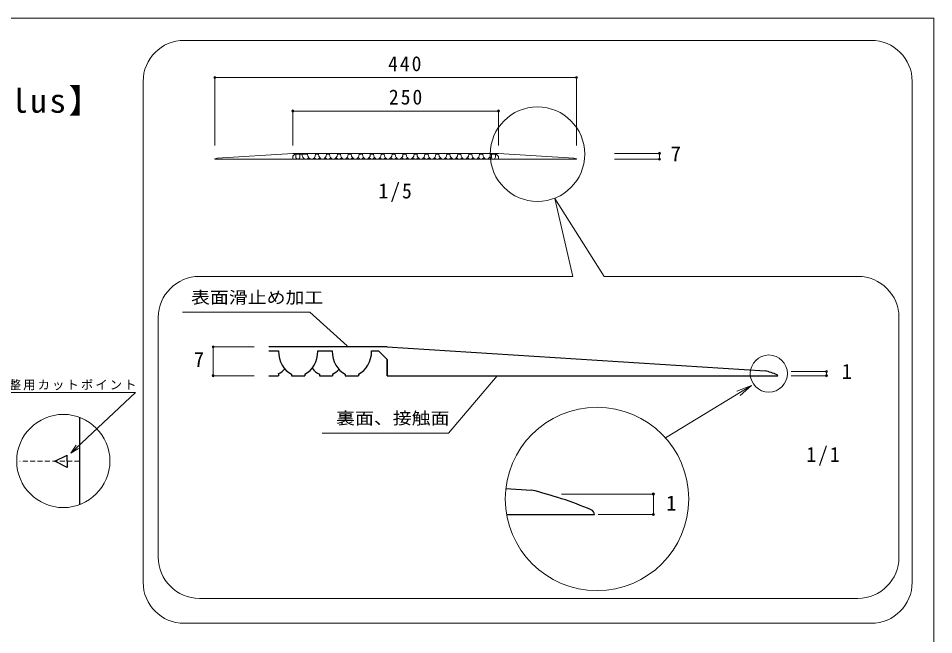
# Model space of a CAD drawing. Units: millimetres, scale not verified. Extents: x -959 to 1041, y -866 to 689.
# Drawn here: x -73 to 1041, y -61 to 689 of the extents above; entities that cross this region are included whole.
import ezdxf
from ezdxf.enums import TextEntityAlignment as Align

# ---------------------------------------------------------------- set-up
doc = ezdxf.new("R2010")
doc.units = ezdxf.units.MM
doc.header["$LTSCALE"] = 5
doc.header["$PDMODE"] = 32
doc.header["$PDSIZE"] = 2.5
doc.linetypes.add('DASHED1', pattern=[1.8, 1.2, -0.6])
for name, color, linetype, lineweight in [('0-0', 2, 'Continuous', 18), ('0-1', 4, 'Continuous', 9), ('0-2', 3, 'Continuous', 18)]:
    doc.layers.add(name, color=color, linetype=linetype, lineweight=lineweight)
doc.styles.add('ＭＳ ゴシック', font='')
doc.styles.get('ＭＳ ゴシック').set_extended_font_data('MS Gothic')

msp = doc.modelspace()

# ---------------------------------------------------------------- linework, layer by layer
at = {"layer": '0-0'}
for p, q in [((-959.431, 689.299), (1040.568, 689.299)), ((1040.568, 689.299), (1040.568, -697.593))]:
    msp.add_line(p, q, dxfattribs=at)
at = {"layer": '0-1', "color": 5, "lineweight": 25}
for p, q in [((1.481, 203.572), (1.481, 97.226)), ((-28.519, 150.02), (-13.519, 157.52)), ((-13.519, 150.02), (-13.519, 157.52)), ((-13.519, 142.52), (-28.519, 150.02)), ((-13.519, 150.02), (-13.519, 142.52))]:
    msp.add_line(p, q, dxfattribs=at)
at = {"layer": '0-1'}
for p, q in [((-13.519, 157.597), (-13.519, 157.52)), ((-9.013, 159.935), (0.268, 165.504))]:
    msp.add_line(p, q, dxfattribs=at)
at = {"layer": '0-1', "linetype": 'DASHED1'}
msp.add_line((1.481, 150.02), (-70.98, 150.02), dxfattribs=at)
at = {"layer": '0-1'}
msp.add_lwpolyline([(-138.799, 233.859), (69.507, 233.859), (-9.013, 159.935), (-2.516, 169.681)], dxfattribs=at)
msp.add_circle((-18.216, 150.399), 56.704, dxfattribs=at)
at = {"layer": '0-2', "color": 1}
for p, q in [((128.897, 662.468), (964.431, 662.468)), ((78.897, 612.468), (78.897, 2.807)), ((1014.431, 612.468), (1014.431, 2.807)), ((964.431, -47.193), (128.897, -47.193))]:
    msp.add_line(p, q, dxfattribs=at)
at = {"layer": '0-2', "color": 4, "lineweight": 9}
for p, q in [((166.055, 617.131), (606.055, 617.131)), ((166.055, 617.131), (166.055, 534.609)), ((606.055, 617.131), (606.055, 534.609)), ((261.055, 576.42), (511.055, 576.42)), ((261.055, 576.42), (261.055, 534.609)), ((511.055, 576.42), (511.055, 534.609)), ((707.043, 524.898), (652.091, 524.898)), ((707.043, 517.898), (707.043, 524.898)), ((511.055, 517.898), (261.055, 517.898)), ((707.043, 517.898), (652.091, 517.898)), ((164.049, 289.265), (164.049, 254.265)), ((164.049, 289.265), (213.796, 289.265)), ((910.074, 259.265), (867.138, 259.265)), ((910.074, 259.265), (910.074, 254.265)), ((164.049, 254.265), (213.796, 254.265)), ((910.074, 254.265), (867.138, 254.265)), ((714.158, 178.598), (818.889, 242.328)), ((818.889, 242.328), (800.979, 235.258)), ((818.889, 242.328), (805.221, 230.073)), ((699.575, 110.172), (587.655, 110.172)), ((699.575, 85.172), (699.575, 110.172)), ((681.62, 85.172), (632.521, 85.172)), ((699.575, 85.172), (650.832, 85.172))]:
    msp.add_line(p, q, dxfattribs=at)
at = {"layer": '0-2'}
for p, q in [((261.055, 524.898), (169.137, 519.093)), ((261.055, 524.898), (511.055, 524.898)), ((261.055, 521.43), (263.553, 523.928)), ((265.501, 523.928), (263.553, 523.928)), ((264.59, 520.298), (264.59, 523.928)), ((265.501, 523.928), (275.09, 523.928)), ((269.508, 520.298), (269.508, 523.928)), ((275.09, 523.928), (279.019, 523.928)), ((288.607, 523.928), (292.286, 523.928)), ((301.875, 523.928), (305.604, 523.928)), ((315.193, 523.928), (318.822, 523.928)), ((328.41, 523.928), (332.139, 523.928)), ((341.728, 523.928), (345.657, 523.928)), ((355.245, 523.928), (358.974, 523.928)), ((368.563, 523.928), (372.092, 523.928)), ((381.681, 523.928), (385.41, 523.928)), ((394.998, 523.928), (398.827, 523.928)), ((408.416, 523.928), (412.045, 523.928)), ((421.633, 523.928), (425.462, 523.928)), ((435.051, 523.928), (438.78, 523.928)), ((448.369, 523.928), (452.097, 523.928)), ((461.686, 523.928), (465.315, 523.928)), ((474.904, 523.928), (478.633, 523.928)), ((488.221, 523.928), (491.95, 523.928)), ((502.569, 520.298), (502.569, 523.928)), ((507.487, 520.298), (507.487, 523.928)), ((511.055, 524.898), (602.972, 519.093)), ((261.055, 517.898), (166.055, 517.898)), ((267.108, 517.898), (266.99, 517.898)), ((505.087, 517.898), (504.969, 517.898)), ((511.055, 517.898), (606.055, 517.898)), ((521.1, 85.172), (628, 85.172))]:
    msp.add_line(p, q, dxfattribs=at)
at = {"layer": '0-2', "color": 7}
for p, q in [((579.699, 469.957), (639.808, 375.083)), ((579.699, 469.957), (601.455, 375.083)), ((601.455, 375.083), (147.34, 375.083)), ((948.331, 375.083), (639.808, 375.083)), ((97.34, 325.083), (97.34, 33.189)), ((147.692, 331.427), (126.652, 331.427)), ((998.331, 325.083), (998.331, 33.189)), ((509.431, 253.913), (450.477, 184.241)), ((450.477, 184.241), (296.666, 184.241)), ((847.34, -16.811), (147.34, -16.811)), ((847.34, -16.811), (948.331, -16.811))]:
    msp.add_line(p, q, dxfattribs=at)
at = {"layer": '0-2', "color": 5, "lineweight": 25}
for p, q in [((375.811, 289.265), (231.954, 289.265)), ((231.954, 284.415), (243.526, 284.415)), ((291.454, 284.462), (308.865, 284.462)), ((356.792, 284.415), (365.149, 284.415)), ((365.149, 284.415), (375.811, 273.753)), ((375.811, 289.265), (835.399, 260.238)), ((375.811, 273.753), (375.811, 254.265)), ((375.811, 254.265), (375.811, 273.753)), ((243.365, 256.226), (243.365, 254.265)), ((259.49, 256.226), (259.49, 254.265)), ((275.49, 256.226), (275.49, 254.265)), ((293.387, 256.226), (293.387, 254.265)), ((309.387, 256.226), (309.387, 254.265)), ((324.829, 256.226), (324.829, 254.265)), ((340.829, 256.226), (340.829, 254.265)), ((231.954, 254.265), (243.365, 254.265)), ((259.49, 254.265), (275.49, 254.265)), ((293.387, 254.265), (309.387, 254.265)), ((324.829, 254.265), (340.829, 254.265)), ((375.811, 254.265), (850.811, 254.265)), ((520.206, 116.98), (550.937, 115.039)), ((521.1, 85.172), (628, 85.172))]:
    msp.add_line(p, q, dxfattribs=at)
at = {"layer": '0-2'}
for points in [[(501.539, 523.928), (508.33, 523.928), (511.055, 521.203)], [(261.055, 521.43), (261.055, 517.898), (261.055, 521.43)], [(511.055, 521.203), (511.055, 517.898), (511.055, 521.203)]]:
    msp.add_lwpolyline(points, dxfattribs=at)
at = {"layer": '0-2', "color": 7}
msp.add_lwpolyline([(147.692, 331.427), (281.698, 331.427), (327.12, 290.663)], dxfattribs=at)
for centre, radius in [((558.617, 523.907), 57.508), ((631.037, 104.178), 111.568)]:
    msp.add_circle(centre, radius, dxfattribs=at)
at = {"layer": '0-2', "color": 4, "lineweight": 9}
msp.add_circle((840.026, 256.81), 22.617, dxfattribs=at)
at = {"layer": '0-2', "color": 1}
for centre, start, end in [((128.897, 612.468), 90, 180), ((964.431, 612.468), 0, 90), ((128.897, 2.807), 180, 270), ((964.431, 2.807), 270, 0)]:
    msp.add_arc(centre, 50, start, end, dxfattribs=at)
at = {"layer": '0-2'}
for centre, radius, start, end in [((166.305, 517.898), 0.25, 111.40806, 180), ((173.826, 499.908), 19.75, 103.73205, 112.67047), ((266.99, 520.298), 2.4, 180, 270), ((267.108, 520.298), 2.4, 270, 0), ((504.969, 520.298), 2.4, 180, 270), ((505.087, 520.298), 2.4, 270, 0), ((598.284, 499.908), 19.75, 67.32953, 76.26795), ((605.805, 517.898), 0.25, 0, 68.59194)]:
    msp.add_arc(centre, radius, start, end, dxfattribs=at)
at = {"layer": '0-2', "color": 7}
for centre, start, end in [((147.34, 325.083), 90, 180), ((948.331, 325.083), 0, 90), ((147.34, 33.189), 180, 270), ((948.331, 33.189), 270, 0)]:
    msp.add_arc(centre, 50, start, end, dxfattribs=at)
at = {"layer": '0-2', "color": 5, "lineweight": 25}
for centre, radius, start, end in [((811.957, 164.311), 98.75, 67.32953, 76.26795), ((849.561, 254.265), 1.25, 0, 68.59194), ((433.73, -364.598), 493.75, 67.32953, 76.26795), ((621.75, 85.172), 6.25, 0, 68.59194)]:
    msp.add_arc(centre, radius, start, end, dxfattribs=at)
at = {"layer": '0-2'}
for centre, start_param, end_param in [((277.119, 523.75), 1.57079633, 3.92843584), ((283.813, 523.867), 1.57079633, 4.71238898), ((297.081, 523.928), 1.57079633, 4.71238898), ((310.398, 523.928), 1.57079633, 4.71238898), ((323.616, 523.928), 1.57079633, 4.71238898), ((336.934, 523.928), 1.57079633, 4.71238898), ((350.451, 523.928), 1.57079633, 4.71238898), ((363.768, 523.928), 1.57079633, 4.71238898), ((376.886, 523.928), 1.57079633, 4.71238898), ((390.204, 523.928), 1.57079633, 4.71238898), ((403.621, 523.928), 1.57079633, 4.71238898), ((416.839, 523.928), 1.57079633, 4.71238898), ((430.257, 523.928), 1.57079633, 4.71238898), ((443.574, 523.928), 1.57079633, 4.71238898), ((456.892, 523.928), 1.57079633, 4.71238898), ((470.11, 523.928), 1.57079633, 4.71238898), ((483.427, 523.928), 1.57079633, 4.71238898), ((496.745, 523.928), 1.57079633, 4.71238898), ((290.422, 523.928), 2.38853247, 3.90924017), ((303.739, 523.928), 2.37394513, 3.90924017), ((317.057, 523.928), 2.37394513, 3.89486271), ((330.375, 523.928), 2.35936533, 3.89486271), ((343.692, 523.928), 2.35936533, 3.92381998), ((343.692, 523.928), 2.35936533, 3.92381998), ((357.01, 523.928), 2.38832259, 3.92381998), ((370.327, 523.928), 2.38832259, 3.89486271), ((383.645, 523.928), 2.35936533, 3.89486271), ((396.963, 523.928), 2.35936533, 3.90924017), ((410.28, 523.928), 2.37394513, 3.89486271), ((423.598, 523.928), 2.35936533, 3.90924017), ((436.915, 523.928), 2.37394513, 3.90924017), ((450.233, 523.928), 2.37394513, 3.90924017), ((463.551, 523.928), 2.37394513, 3.89486271), ((476.868, 523.928), 2.35936533, 3.89486271), ((490.186, 523.928), 2.35936533, 3.89486271)]:
    msp.add_ellipse(centre, major_axis=(0, 5.993), ratio=0.8, start_param=start_param, end_param=end_param, dxfattribs=at)
at = {"layer": '0-2', "color": 5, "lineweight": 25}
for centre, start_param, end_param in [((267.49, 284.462), 1.57079633, 2.80122235), ((267.49, 284.462), 3.48196296, 4.71238898), ((332.829, 284.462), 1.57079633, 2.80122235), ((332.829, 284.462), 1.57079633, 2.80122235), ((332.829, 284.462), 3.48196296, 4.71238898), ((332.829, 284.462), 3.48196296, 4.71238898), ((234.67, 284.462), 3.50902961, 3.89589408), ((301.273, 284.462), 2.35936533, 2.80574063), ((301.273, 284.462), 3.48646683, 3.86029766)]:
    msp.add_ellipse(centre, major_axis=(0, 29.955), ratio=0.8, start_param=start_param, end_param=end_param, dxfattribs=at)
at = {"layer": '0-2', "color": 4}
for p in [(166.055, 617.131), (606.055, 617.131), (261.055, 576.42), (511.055, 576.42), (707.043, 524.898), (707.043, 517.898), (164.049, 289.265), (910.074, 259.265), (164.049, 254.265), (910.074, 254.265), (699.575, 110.172), (699.575, 85.172)]:
    msp.add_point(p, dxfattribs=at)

# ---------------------------------------------------------------- texts
at = {"layer": '0-0', "insert": (-336.445, 570.797), "char_height": 29.33, "attachment_point": 7, "style": 'ＭＳ ゴシック'}
msp.add_mtext('\\T1.16;【歩導くんPlus】', dxfattribs=at)
at = {"layer": '0-1', "color": 7, "insert": (-137.248, 236.368), "char_height": 11, "attachment_point": 7, "style": 'ＭＳ ゴシック'}
msp.add_mtext('\\T1.17;長さ調整用カットポイント', dxfattribs=at)
at = {"layer": '0-2', "style": 'ＭＳ ゴシック'}
for s, p in [('7', (720.638, 509.591)), ('7', (140.568, 259.329)), ('1', (928.724, 244.911)), ('1', (715.156, 84.503))]:
    msp.add_text(s, height=18.33, dxfattribs=at).set_placement(p, align=Align.BOTTOM_LEFT)
at = {"layer": '0-2', "color": 7, "style": 'ＭＳ ゴシック', "width": 1.15}
for s, p in [('表面滑止め加工', (137.186, 337.726)), ('裏面、接触面', (313.594, 190.764))]:
    msp.add_text(s, height=14.66, dxfattribs=at).set_placement(p, align=Align.BOTTOM_LEFT)
at = {"layer": '0-2', "char_height": 18.33, "attachment_point": 7, "style": 'ＭＳ ゴシック'}
for s, insert in [('\\T1.21;\\W0.95;440', (376.872, 624.608)), ('\\T1.21;\\W0.95;250', (377.916, 583.999)), ('\\T1.21;\\W0.95;1/5', (365.169, 465.574)), ('\\T1.21;\\W0.95;1/1', (885.699, 144.853))]:
    msp.add_mtext(s, dxfattribs=dict(at, insert=insert))

doc.saveas('drawing.dxf')
